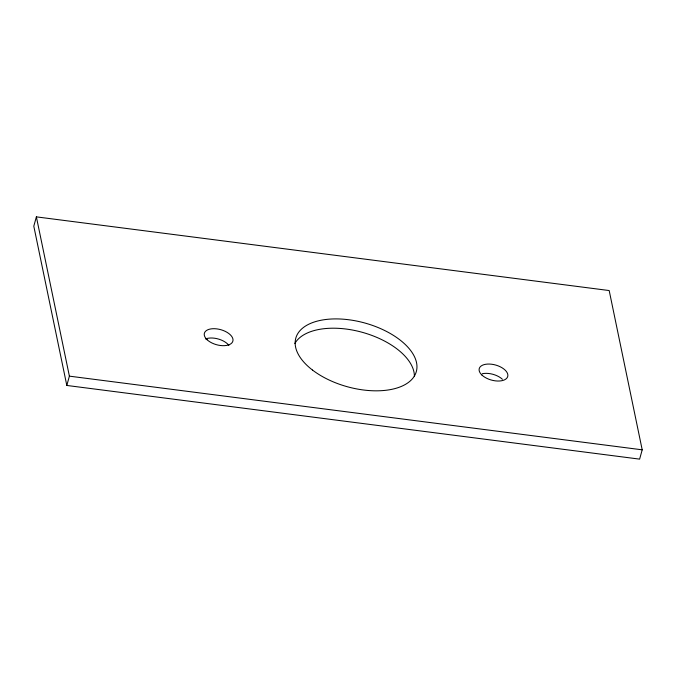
<?xml version="1.0" encoding="UTF-8"?>
<svg xmlns="http://www.w3.org/2000/svg" width="676" height="676" viewBox="0 0 676 676"><rect width="100%" height="100%" fill="white"/><g stroke="black" fill="none" stroke-linecap="round" stroke-linejoin="round"><path stroke-width="1.01" d="M36.377 216.869L33.8 226.173L66.814 385.455L639.623 459.131L642.2 449.827L609.186 290.545L36.377 216.869L69.391 376.152L66.814 385.455M69.391 376.152L642.2 449.827M205.538 338.955A14.779 7.808 15.5 0 1 228.894 345.377M482.267 373.735A14.779 7.808 15.5 0 1 502.42 379.287M294.829 343.543A62.538 33.048 15.5 0 1 362.099 332.262A62.538 33.048 15.5 0 1 414.38 376.464M207.109 339.749A14.779 7.808 15.5 0 0 231.868 342.926A14.779 7.808 15.5 0 0 216.903 328.891A14.779 7.808 15.5 0 0 207.109 339.749M481.971 375.104A14.779 7.808 15.5 0 0 506.721 378.281A14.779 7.808 15.5 0 0 491.765 364.246A14.779 7.808 15.5 0 0 481.971 375.104M312.515 370.068A62.538 33.048 15.5 0 0 414.709 375.493A62.538 33.048 15.5 0 0 340.949 319.038A62.538 33.048 15.5 0 0 312.515 370.068"/></g></svg>
